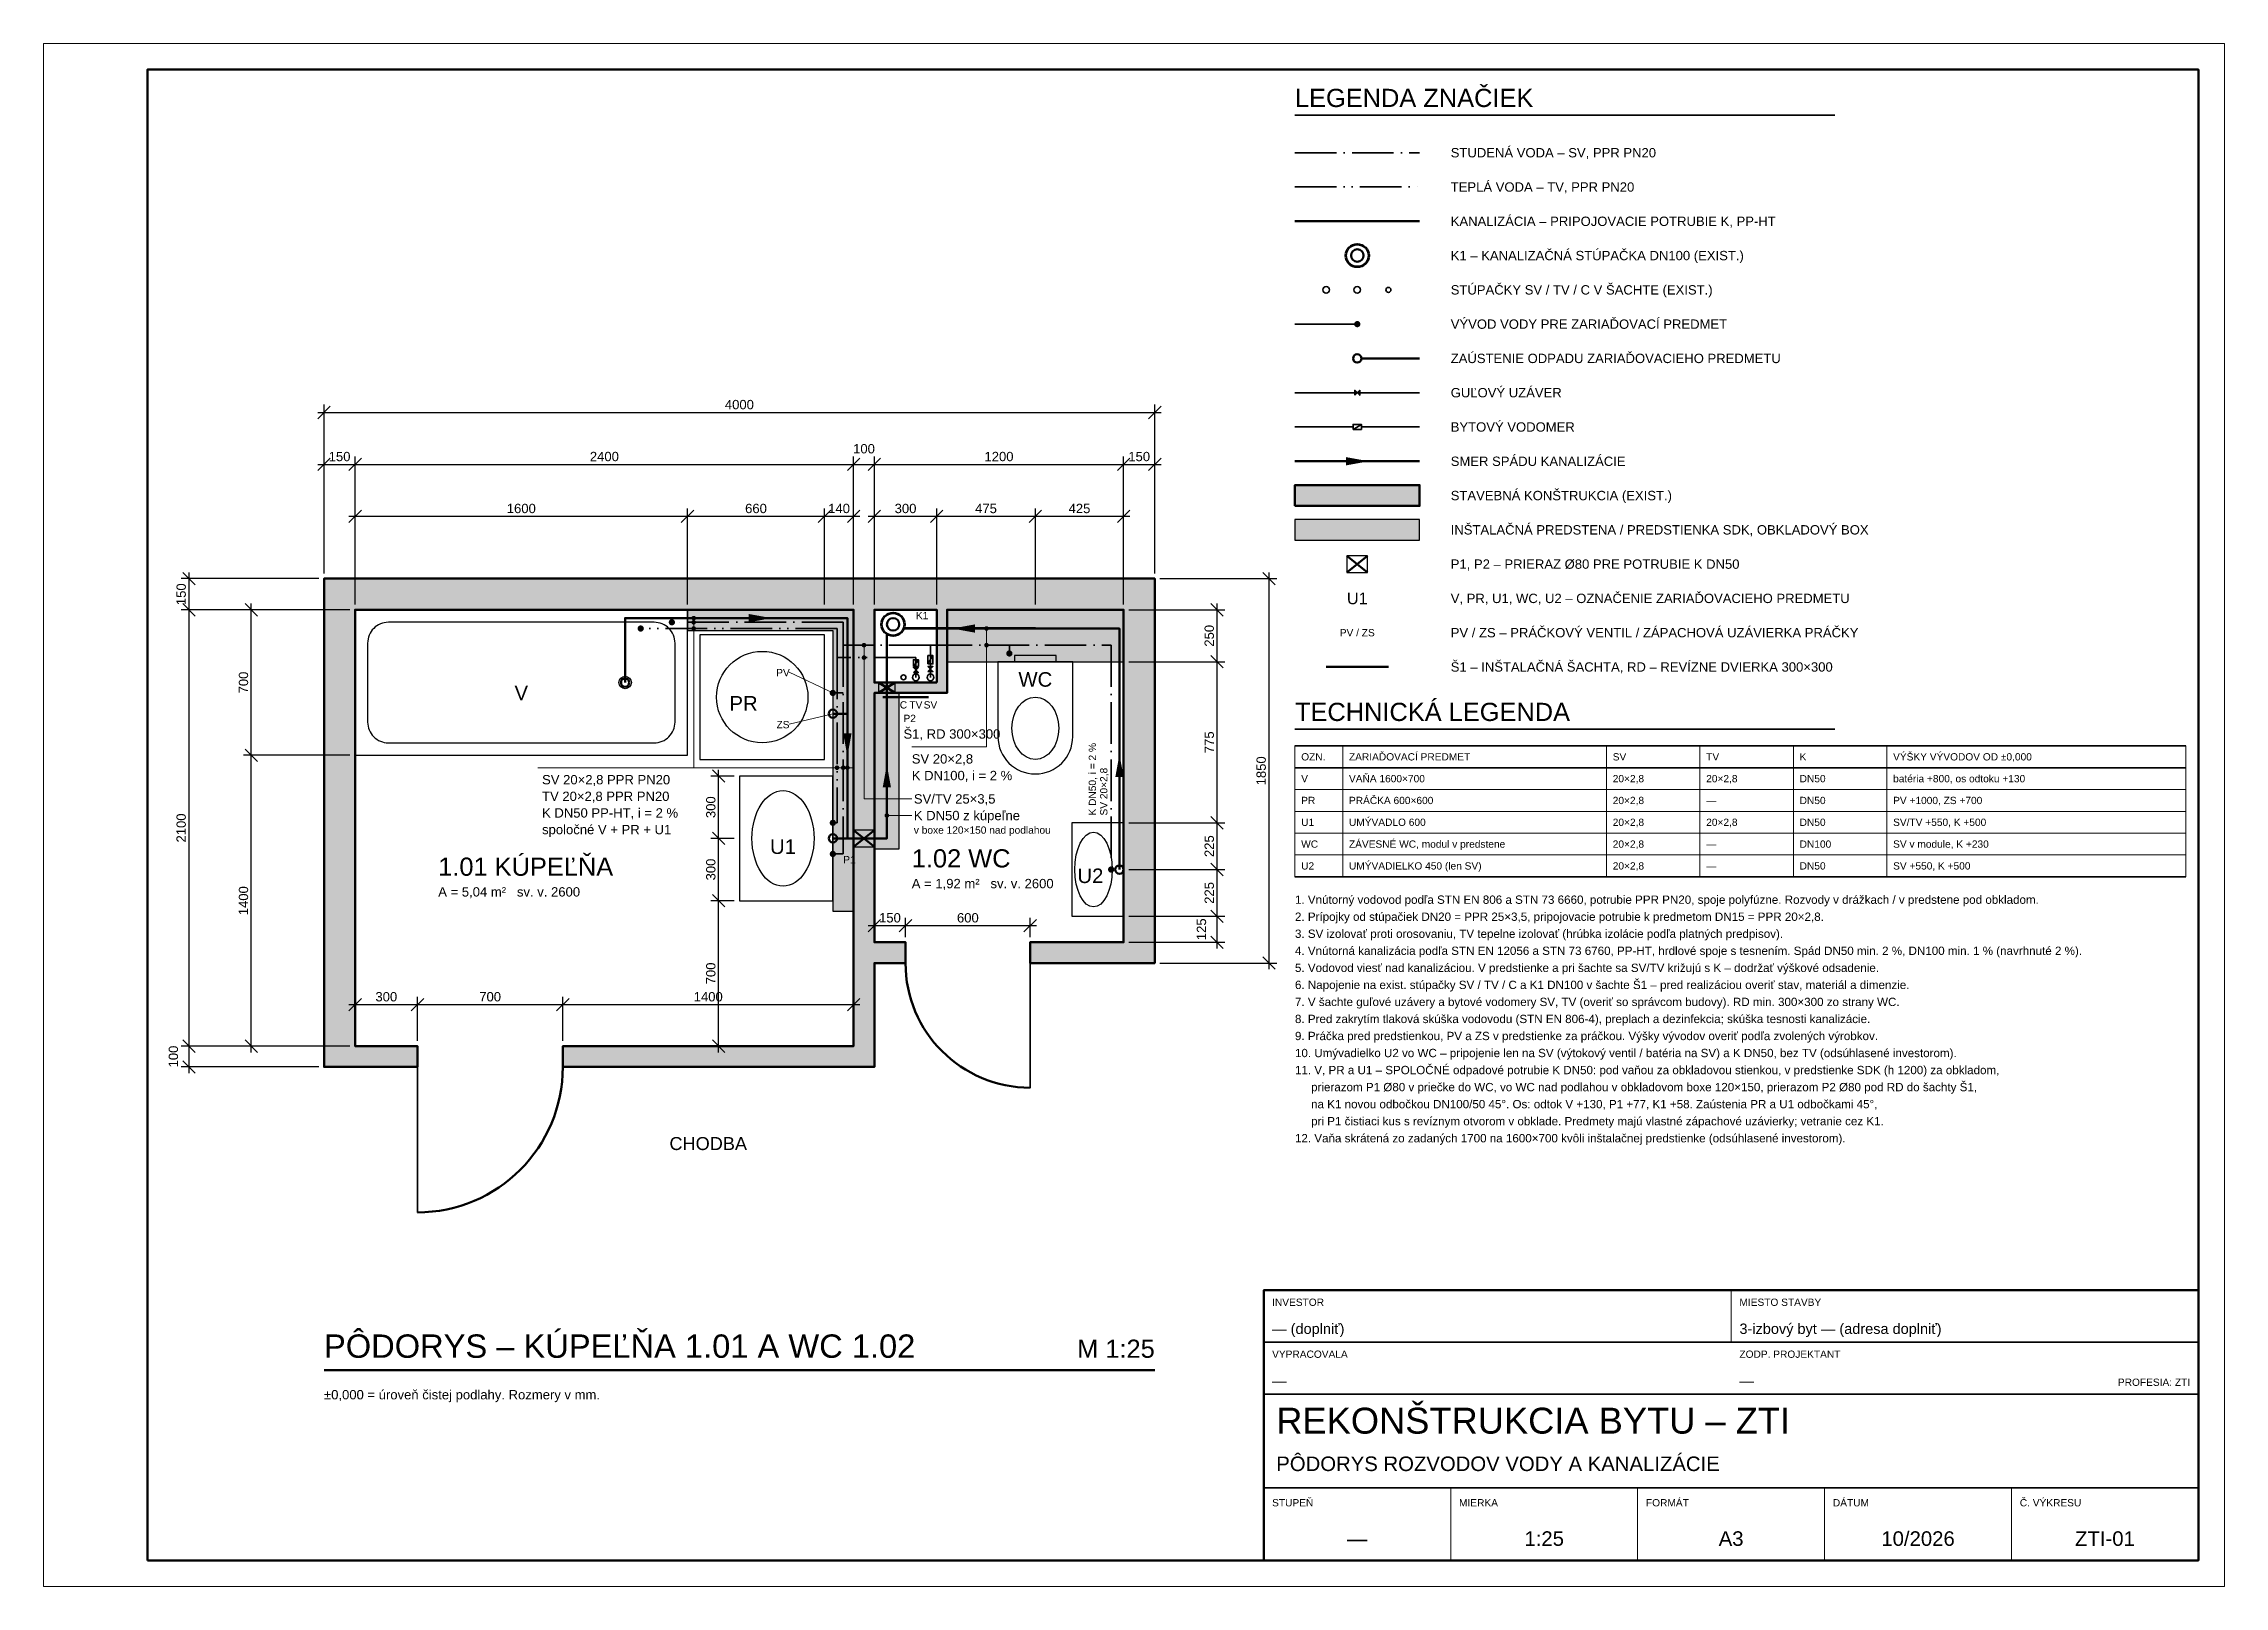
# Model space of a CAD drawing. Header units: millimetres. Extents: x -1500 to 9000, y -2600 to 4825.
import ezdxf
from ezdxf.enums import TextEntityAlignment as Align

# ---------------------------------------------------------------- set-up
doc = ezdxf.new("R2010")
doc.units = ezdxf.units.MM
doc.linetypes.add('ZTI_BODKOCIARA', pattern=[11, 8, -1.5, 0, -1.5])
doc.linetypes.add('ZTI_DVOJBODKOCIARA', pattern=[12.5, 8, -1.5, 0, -1.5, 0, -1.5])
for name, color, linetype, lineweight in [('KOTY', 4, 'Continuous', 18), ('RAM', 7, 'Continuous', 50), ('ST_STAVBA', 7, 'Continuous', 50), ('TEXT', 7, 'Continuous', 25), ('ZTI_KANALIZACIA', 32, 'Continuous', 50), ('ZTI_SV', 5, 'ZTI_BODKOCIARA', 35), ('ZTI_TV', 1, 'ZTI_DVOJBODKOCIARA', 35), ('ZTI_ZARIADOVACIE_PREDMETY', 8, 'Continuous', 25)]:
    doc.layers.add(name, color=color, linetype=linetype, lineweight=lineweight)
doc.styles.add('ZTI', font='arial.ttf')
doc.dimstyles.new('ZTI_25', dxfattribs={"dimscale": 25, "dimtxt": 1.8, "dimasz": 1.5, "dimexe": 1.5, "dimexo": 1, "dimgap": 0.6, "dimtad": 1, "dimdec": 0, "dimtxsty": 'ZTI', "dimtsz": 1.2, "dimcen": 2.5, "dimdle": 1.2, "dimazin": 3, "dimtfac": 1, "dimtmove": 0, "dimatfit": 3})

msp = doc.modelspace()

# ---------------------------------------------------------------- hatches: boundary and pattern name
at = {"layer": 'ST_STAVBA'}
for color, points in [(253, [(4525, 2600), (5125, 2600), (5125, 2700), (4525, 2700)]), (254, [(4525, 2435), (5125, 2435), (5125, 2535), (4525, 2535)]), (253, [(-150, 2100), (3850, 2100), (3850, 2250), (-150, 2250)]), (253, [(-150, -100), (0, -100), (0, 2100), (-150, 2100)]), (254, [(1600, 2000), (2300, 2000), (2300, 650), (2400, 650), (2400, 2100), (1600, 2100)]), (253, [(2400, -100), (2500, -100), (2500, 2100), (2400, 2100)]), (253, [(2800, 1700), (2850, 1700), (2850, 2100), (2800, 2100)]), (254, [(2850, 1850), (3700, 1850), (3700, 2100), (2850, 2100)]), (253, [(3700, 400), (3850, 400), (3850, 2100), (3700, 2100)]), (253, [(2500, 1700), (2800, 1700), (2800, 1750), (2500, 1750)]), (254, [(2500, 950), (2620, 950), (2620, 1700), (2500, 1700)]), (253, [(2500, 400), (2650, 400), (2650, 500), (2500, 500)]), (253, [(3250, 400), (3700, 400), (3700, 500), (3250, 500)]), (253, [(0, -100), (300, -100), (300, 0), (0, 0)]), (253, [(1000, -100), (2400, -100), (2400, 0), (1000, 0)])]:
    msp.add_hatch(color=color, dxfattribs=at).paths.add_polyline_path(points)

# ---------------------------------------------------------------- linework, layer by layer
at = {"layer": 'RAM', "lineweight": 18}
msp.add_lwpolyline([(-1500, -2600), (9000, -2600), (9000, 4825), (-1500, 4825)], close=True, dxfattribs=at)
at = {"layer": 'RAM', "lineweight": 50}
for points in [[(-1000, -2475), (8875, -2475), (8875, 4700), (-1000, 4700)], [(4375, -2475), (8875, -2475), (8875, -1175), (4375, -1175)]]:
    msp.add_lwpolyline(points, close=True, dxfattribs=at)
at = {"layer": 'RAM', "lineweight": 18}
for points in [[(6625, -1425), (6625, -1175)], [(6625, -1675), (6625, -1675)], [(5275, -2475), (5275, -2125)], [(6175, -2475), (6175, -2125)], [(7075, -2475), (7075, -2125)], [(7975, -2475), (7975, -2125)]]:
    msp.add_lwpolyline(points, dxfattribs=at)
at = {"layer": 'RAM', "lineweight": 35}
for points in [[(4375, -1425), (8875, -1425)], [(4375, -1675), (8875, -1675)], [(4375, -2125), (8875, -2125)]]:
    msp.add_lwpolyline(points, dxfattribs=at)
at = {"layer": 'ST_STAVBA'}
for points in [[(4525, 2600), (5125, 2600), (5125, 2700), (4525, 2700)], [(300, -100), (0, -100), (-150, -100), (-150, 2100), (-150, 2250), (3850, 2250), (3850, 2100), (3850, 400), (3700, 400), (3250, 400), (3250, 500), (3700, 500), (3700, 2100), (2850, 2100), (2850, 1700), (2800, 1700), (2500, 1700), (2500, 500), (2650, 500), (2650, 400), (2500, 400), (2500, -100), (2400, -100), (1000, -100), (1000, 0), (2400, 0), (2400, 2100), (0, 2100), (0, 0), (300, 0)], [(2800, 1750), (2800, 2100), (2500, 2100), (2500, 1750)]]:
    msp.add_lwpolyline(points, close=True, dxfattribs=at)
at = {"layer": 'ST_STAVBA', "lineweight": 25}
for points in [[(4525, 2435), (5125, 2435), (5125, 2535), (4525, 2535)], [(1600, 2000), (2300, 2000), (2300, 650), (2400, 650), (2400, 2100), (1600, 2100)], [(2850, 1850), (3700, 1850), (3700, 2100), (2850, 2100)], [(2500, 950), (2620, 950), (2620, 1700), (2500, 1700)]]:
    msp.add_lwpolyline(points, close=True, dxfattribs=at)
at = {"layer": 'ST_STAVBA', "color": 1, "lineweight": 25}
for points in [[(4775, 2280), (4875, 2280), (4875, 2360), (4775, 2360)], [(2520, 1700), (2600, 1700), (2600, 1750), (2520, 1750)], [(2400, 960), (2500, 960), (2500, 1040), (2400, 1040)]]:
    msp.add_lwpolyline(points, close=True, dxfattribs=at)
at = {"layer": 'ST_STAVBA', "color": 1}
for points in [[(4775, 2280), (4875, 2360)], [(4775, 2360), (4875, 2280)], [(2520, 1700), (2600, 1750)], [(2520, 1750), (2600, 1700)], [(2400, 960), (2500, 1040)], [(2400, 1040), (2500, 960)]]:
    msp.add_lwpolyline(points, dxfattribs=at)
at = {"layer": 'ST_STAVBA', "lineweight": 50}
for points in [[(4675, 1825), (4975, 1825)], [(2540, 1680), (2760, 1680)]]:
    msp.add_lwpolyline(points, dxfattribs=at)
at = {"layer": 'ST_STAVBA', "lineweight": 35}
for points in [[(3250, 400), (3250, -200)], [(300, -100), (300, -800)]]:
    msp.add_lwpolyline(points, dxfattribs=at)
at = {"layer": 'ST_STAVBA'}
for centre, radius, start, end in [((3250, 400), 600, 180, 270), ((300, -100), 700, 270, 360)]:
    msp.add_arc(centre, radius, start, end, dxfattribs=at)
at = {"layer": 'TEXT', "lineweight": 35}
for points in [[(4525, 4480), (7125, 4480)], [(4525, 1525), (7125, 1525)], [(4525, 1445), (8815, 1445)], [(4525, 1340), (8815, 1340)], [(4525, 815), (8815, 815)]]:
    msp.add_lwpolyline(points, dxfattribs=at)
at = {"layer": 'TEXT'}
for points in [[(1624.5, 2060, 11, 11, 1), (1635.5, 2060, 11, 11, 1)], [(1624.5, 2040, 11, 11, 1), (1635.5, 2040, 11, 11, 1)], [(1624.5, 2010, 11, 11, 1), (1635.5, 2010, 11, 11, 1)], [(3034.5, 2010, 11, 11, 1), (3045.5, 2010, 11, 11, 1)], [(2444.5, 1930, 11, 11, 1), (2455.5, 1930, 11, 11, 1)], [(3034.5, 1930, 11, 11, 1), (3045.5, 1930, 11, 11, 1)], [(2444.5, 1870, 11, 11, 1), (2455.5, 1870, 11, 11, 1)], [(2314.5, 1340, 11, 11, 1), (2325.5, 1340, 11, 11, 1)], [(2344.5, 1340, 11, 11, 1), (2355.5, 1340, 11, 11, 1)], [(2364.5, 1340, 11, 11, 1), (2375.5, 1340, 11, 11, 1)], [(2554.5, 1110, 11, 11, 1), (2565.5, 1110, 11, 11, 1)]]:
    msp.add_lwpolyline(points, format="xyseb", close=True, dxfattribs=at)
at = {"layer": 'TEXT', "lineweight": 18}
for points in [[(1630, 2060), (1630, 1340), (2395, 1340)], [(3040, 2010), (3040, 1440), (2680, 1440)], [(2450, 1930), (2450, 1190), (2680, 1190)], [(2090, 1800), (2300, 1700)], [(2090, 1550), (2300, 1600)], [(4525, 1445), (4525, 815)], [(4755, 1445), (4755, 815)], [(6025, 1445), (6025, 815)], [(6475, 1445), (6475, 815)], [(6925, 1445), (6925, 815)], [(7375, 1445), (7375, 815)], [(8815, 1445), (8815, 815)], [(1630, 1340), (880, 1340)], [(4525, 1235), (8815, 1235)], [(2560, 1110), (2680, 1110)], [(4525, 1130), (8815, 1130)], [(4525, 1025), (8815, 1025)], [(4525, 920), (8815, 920)]]:
    msp.add_lwpolyline(points, dxfattribs=at)
at = {"layer": 'TEXT', "lineweight": 50}
msp.add_lwpolyline([(-150, -1560), (3850, -1560)], dxfattribs=at)
at = {"layer": 'ZTI_KANALIZACIA'}
for points in [[(4525, 3970), (5125, 3970)], [(4845, 3310), (5125, 3310)], [(4525, 2815), (5125, 2815)], [(1300, 1750), (1300, 2060), (2370, 2060), (2370, 1000), (2560, 1000), (2560, 1984)], [(3680, 850), (3680, 2010), (3275, 2010)], [(2300, 1600), (2370, 1600)], [(2300, 1000), (2370, 1000)]]:
    msp.add_lwpolyline(points, dxfattribs=at)
for points in [[(4770, 2815, 40, 0, 0), (4880, 2815, 0, 0, 0)], [(1895, 2060, 40, 0, 0), (2005, 2060, 0, 0, 0)], [(2985, 2010, 40, 0, 0), (2875, 2010, 0, 0, 0)], [(2370, 1505, 40, 0, 0), (2370, 1395, 0, 0, 0)], [(2560, 1245, 40, 0, 0), (2560, 1355, 0, 0, 0)], [(3680, 1295, 40, 0, 0), (3680, 1405, 0, 0, 0)]]:
    msp.add_lwpolyline(points, format="xyseb", dxfattribs=at)
at = {"layer": 'ZTI_KANALIZACIA', "lineweight": 70}
msp.add_lwpolyline([(3275, 2010), (2641, 2010)], dxfattribs=at)
for centre in [(4825, 3805), (2590, 2030)]:
    msp.add_circle(centre, 55, dxfattribs=at)
at = {"layer": 'ZTI_KANALIZACIA'}
for centre, radius in [((4825, 3805), 30), ((4825, 3310), 20), ((2590, 2030), 30), ((1300, 1750), 20), ((2300, 1600), 20), ((2300, 1000), 20), ((3680, 850), 20)]:
    msp.add_circle(centre, radius, dxfattribs=at)
at = {"layer": 'ZTI_SV', "ltscale": 25}
for points in [[(4525, 4300), (5125, 4300)], [(2350, 1930), (2350, 2040), (1525, 2040)], [(2350, 1930), (2350, 925), (2300, 925)], [(2770, 1775), (2770, 1930), (2350, 1930)], [(2770, 1930), (3640, 1930), (3640, 850)], [(3150, 1930), (3150, 1890)], [(2350, 1700), (2300, 1700)]]:
    msp.add_lwpolyline(points, dxfattribs=at)
at = {"layer": 'ZTI_SV', "linetype": 'Continuous'}
for points in [[(4525, 3475), (4825, 3475)], [(4525, 3145), (5125, 3145)], [(4525, 2980), (4805, 2980)], [(4805, 2968), (4845, 2992)], [(4845, 2980), (5125, 2980)], [(2758, 1840), (2782, 1880)]]:
    msp.add_lwpolyline(points, dxfattribs=at)
for points in [[(4817.5, 3475, 15, 15, 1), (4832.5, 3475, 15, 15, 1)], [(1517.5, 2040, 15, 15, 1), (1532.5, 2040, 15, 15, 1)], [(3142.5, 1890, 15, 15, 1), (3157.5, 1890, 15, 15, 1)], [(2292.5, 1700, 15, 15, 1), (2307.5, 1700, 15, 15, 1)], [(2292.5, 925, 15, 15, 1), (2307.5, 925, 15, 15, 1)], [(3632.5, 850, 15, 15, 1), (3647.5, 850, 15, 15, 1)]]:
    msp.add_lwpolyline(points, format="xyseb", close=True, dxfattribs=at)
for points in [[(4813, 3133), (4813, 3157), (4837, 3133), (4837, 3157)], [(4805, 2968), (4845, 2968), (4845, 2992), (4805, 2992)], [(2758, 1840), (2782, 1840), (2782, 1880), (2758, 1880)], [(2758, 1803), (2782, 1803), (2758, 1827), (2782, 1827)]]:
    msp.add_lwpolyline(points, close=True, dxfattribs=at)
for centre in [(4675, 3640), (2770, 1775)]:
    msp.add_circle(centre, 16, dxfattribs=at)
at = {"layer": 'ZTI_TV', "ltscale": 25}
for points in [[(4525, 4135), (5125, 4135)], [(2320, 1870), (2320, 2010), (1375, 2010)], [(2320, 1870), (2320, 1075), (2300, 1075)], [(2700, 1775), (2700, 1870), (2320, 1870)]]:
    msp.add_lwpolyline(points, dxfattribs=at)
at = {"layer": 'ZTI_TV', "linetype": 'Continuous'}
for points in [[(1367.5, 2010, 15, 15, 1), (1382.5, 2010, 15, 15, 1)], [(2292.5, 1075, 15, 15, 1), (2307.5, 1075, 15, 15, 1)]]:
    msp.add_lwpolyline(points, format="xyseb", close=True, dxfattribs=at)
for points in [[(2688, 1828), (2712, 1828), (2712, 1860), (2688, 1860)], [(2688, 1798), (2712, 1798), (2688, 1822), (2712, 1822)]]:
    msp.add_lwpolyline(points, close=True, dxfattribs=at)
msp.add_lwpolyline([(2688, 1828), (2712, 1860)], dxfattribs=at)
for centre in [(4825, 3640), (2700, 1775)]:
    msp.add_circle(centre, 16, dxfattribs=at)
at = {"layer": 'ZTI_TV', "color": 6, "linetype": 'Continuous'}
for centre in [(4975, 3640), (2640, 1775)]:
    msp.add_circle(centre, 12, dxfattribs=at)
at = {"layer": 'ZTI_ZARIADOVACIE_PREDMETY'}
for points in [[(0, 1400), (1600, 1400), (1600, 2100), (0, 2100)], [(1660, 1380), (2260, 1380), (2260, 1980), (1660, 1980)], [(3175, 1850), (3375, 1850), (3375, 1880), (3175, 1880)], [(1850, 700), (2300, 700), (2300, 1300), (1850, 1300)], [(3450, 625), (3700, 625), (3700, 1075), (3450, 1075)]]:
    msp.add_lwpolyline(points, close=True, dxfattribs=at)
for points in [[(160, 1460), (1440, 1460, 0.4142136), (1540, 1560), (1540, 1940, 0.4142136), (1440, 2040), (160, 2040, 0.4142136), (60, 1940), (60, 1560, 0.4142136)], [(3095, 1850), (3095, 1490, 1), (3455, 1490), (3455, 1850)]]:
    msp.add_lwpolyline(points, format="xyb", close=True, dxfattribs=at)
for centre, radius in [((1960, 1680), 220), ((1300, 1750), 30)]:
    msp.add_circle(centre, radius, dxfattribs=at)
for centre, major_axis, ratio in [((3275, 1530), (0, 150), 0.75), ((2060, 1000), (0, 230), 0.65), ((3555, 850), (0, 180), 0.5)]:
    msp.add_ellipse(centre, major_axis=major_axis, ratio=ratio, dxfattribs=at)

# ---------------------------------------------------------------- texts
at = {"layer": 'TEXT', "style": 'ZTI'}
for s, height, p in [('LEGENDA ZNAČIEK', 87.5, (4525, 4520)), ('K1', 35, (2700, 2055)), ('P2', 35, (2640, 1560)), ('TECHNICKÁ LEGENDA', 87.5, (4525, 1565)), ('Š1, RD 300×300', 45, (2640, 1480)), ('SV 20×2,8', 45, (2680, 1360)), ('SV 20×2,8 PPR PN20', 45, (900, 1260)), ('K DN100, i = 2 %', 45, (2680, 1280)), ('TV 20×2,8 PPR PN20', 45, (900, 1180)), ('spoločné V + PR + U1', 45, (900, 1020)), ('K DN50 PP-HT, i = 2 %', 45, (900, 1100)), ('1.02 WC', 87.5, (2680, 860)), ('1.01 KÚPEĽŇA', 87.5, (400, 820)), ('A = 5,04 m²   sv. v. 2600', 45, (400, 720)), ('A = 1,92 m²   sv. v. 2600', 45, (2680, 760)), ('2. Prípojky od stúpačiek DN20 = PPR 25×3,5, pripojovacie potrubie k predmetom DN15 = PPR 20×2,8.', 40, (4525, 603)), ('1. Vnútorný vodovod podľa STN EN 806 a STN 73 6660, potrubie PPR PN20, spoje polyfúzne. Rozvody v drážkach / v predstene pod obkladom.', 40, (4525, 685)), ('3. SV izolovať proti orosovaniu, TV tepelne izolovať (hrúbka izolácie podľa platných predpisov).', 40, (4525, 521)), ('4. Vnútorná kanalizácia podľa STN EN 12056 a STN 73 6760, PP-HT, hrdlové spoje s tesnením. Spád DN50 min. 2 %, DN100 min. 1 % (navrhnuté 2 %).', 40, (4525, 439)), ('5. Vodovod viesť nad kanalizáciou. V predstienke a pri šachte sa SV/TV križujú s K – dodržať výškové odsadenie.', 40, (4525, 357)), ('6. Napojenie na exist. stúpačky SV / TV / C a K1 DN100 v šachte Š1 – pred realizáciou overiť stav, materiál a dimenzie.', 40, (4525, 275)), ('7. V šachte guľové uzávery a bytové vodomery SV, TV (overiť so správcom budovy). RD min. 300×300 zo strany WC.', 40, (4525, 193)), ('8. Pred zakrytím tlaková skúška vodovodu (STN EN 806-4), preplach a dezinfekcia; skúška tesnosti kanalizácie.', 40, (4525, 111)), ('9. Práčka pred predstienkou, PV a ZS v predstienke za práčkou. Výšky vývodov overiť podľa zvolených výrobkov.', 40, (4525, 29)), ('10. Umývadielko U2 vo WC – pripojenie len na SV (výtokový ventil / batéria na SV) a K DN50, bez TV (odsúhlasené investorom).', 40, (4525, -53)), ('11. V, PR a U1 – SPOLOČNÉ odpadové potrubie K DN50: pod vaňou za obkladovou stienkou, v predstienke SDK (h 1200) za obkladom,', 40, (4525, -135)), ('     prierazom P1 Ø80 v priečke do WC, vo WC nad podlahou v obkladovom boxe 120×150, prierazom P2 Ø80 pod RD do šachty Š1,', 40, (4525, -217)), ('     na K1 novou odbočkou DN100/50 45°. Os: odtok V +130, P1 +77, K1 +58. Zaústenia PR a U1 odbočkami 45°,', 40, (4525, -299)), ('     pri P1 čistiaci kus s revíznym otvorom v obklade. Predmety majú vlastné zápachové uzávierky; vetranie cez K1.', 40, (4525, -381)), ('12. Vaňa skrátená zo zadaných 1700 na 1600×700 kvôli inštalačnej predstienke (odsúhlasené investorom).', 40, (4525, -463)), ('INVESTOR', 35, (4415, -1250)), ('MIESTO STAVBY', 35, (6665, -1250)), ('PÔDORYS – KÚPEĽŇA 1.01 A WC 1.02', 112.5, (-150, -1500)), ('— (doplniť)', 50, (4415, -1385)), ('3-izbový byt — (adresa doplniť)', 50, (6665, -1385)), ('VYPRACOVALA', 35, (4415, -1500)), ('ZODP. PROJEKTANT', 35, (6665, -1500)), ('±0,000 = úroveň čistej podlahy. Rozmery v mm.', 45, (-150, -1700)), ('—', 50, (4415, -1635)), ('—', 50, (6665, -1635)), ('REKONŠTRUKCIA BYTU – ZTI', 125, (4435, -1865)), ('PÔDORYS ROZVODOV VODY A KANALIZÁCIE', 70, (4435, -2045)), ('STUPEŇ', 35, (4415, -2215)), ('MIERKA', 35, (5315, -2215)), ('FORMÁT', 35, (6215, -2215)), ('DÁTUM', 35, (7115, -2215)), ('Č. VÝKRESU', 35, (8015, -2215))]:
    msp.add_text(s, height=height, dxfattribs=at).set_placement(p)
for s, height, p in [('STUDENÁ VODA – SV, PPR PN20', 45, (5275, 4300)), ('TEPLÁ VODA – TV, PPR PN20', 45, (5275, 4135)), ('KANALIZÁCIA – PRIPOJOVACIE POTRUBIE K, PP-HT', 45, (5275, 3970)), ('K1 – KANALIZAČNÁ STÚPAČKA DN100 (EXIST.)', 45, (5275, 3805)), ('STÚPAČKY SV / TV / C V ŠACHTE (EXIST.)', 45, (5275, 3640)), ('VÝVOD VODY PRE ZARIAĎOVACÍ PREDMET', 45, (5275, 3475)), ('ZAÚSTENIE ODPADU ZARIAĎOVACIEHO PREDMETU', 45, (5275, 3310)), ('GUĽOVÝ UZÁVER', 45, (5275, 3145)), ('BYTOVÝ VODOMER', 45, (5275, 2980)), ('SMER SPÁDU KANALIZÁCIE', 45, (5275, 2815)), ('STAVEBNÁ KONŠTRUKCIA (EXIST.)', 45, (5275, 2650)), ('INŠTALAČNÁ PREDSTENA / PREDSTIENKA SDK, OBKLADOVÝ BOX', 45, (5275, 2485)), ('P1, P2 – PRIERAZ Ø80 PRE POTRUBIE K DN50', 45, (5275, 2320)), ('V, PR, U1, WC, U2 – OZNAČENIE ZARIAĎOVACIEHO PREDMETU', 45, (5275, 2155)), ('PV / ZS – PRÁČKOVÝ VENTIL / ZÁPACHOVÁ UZÁVIERKA PRÁČKY', 45, (5275, 1990)), ('Š1 – INŠTALAČNÁ ŠACHTA, RD – REVÍZNE DVIERKA 300×300', 45, (5275, 1825)), ('OZN.', 35, (4555, 1392.5)), ('ZARIAĎOVACÍ PREDMET', 35, (4785, 1392.5)), ('SV', 35, (6055, 1392.5)), ('TV', 35, (6505, 1392.5)), ('K', 35, (6955, 1392.5)), ('VÝŠKY VÝVODOV OD ±0,000', 35, (7405, 1392.5)), ('V', 35, (4555, 1287.5)), ('VAŇA 1600×700', 35, (4785, 1287.5)), ('20×2,8', 35, (6055, 1287.5)), ('20×2,8', 35, (6505, 1287.5)), ('DN50', 35, (6955, 1287.5)), ('batéria +800, os odtoku +130', 35, (7405, 1287.5)), ('SV/TV 25×3,5', 45, (2690, 1190)), ('PR', 35, (4555, 1182.5)), ('PRÁČKA 600×600', 35, (4785, 1182.5)), ('20×2,8', 35, (6055, 1182.5)), ('—', 35, (6505, 1182.5)), ('DN50', 35, (6955, 1182.5)), ('PV +1000, ZS +700', 35, (7405, 1182.5)), ('v boxe 120×150 nad podlahou', 35, (2690, 1040)), ('K DN50 z kúpeľne', 45, (2690, 1110)), ('U1', 35, (4555, 1077.5)), ('UMÝVADLO 600', 35, (4785, 1077.5)), ('20×2,8', 35, (6055, 1077.5)), ('20×2,8', 35, (6505, 1077.5)), ('DN50', 35, (6955, 1077.5)), ('SV/TV +550, K +500', 35, (7405, 1077.5)), ('WC', 35, (4555, 972.5)), ('ZÁVESNÉ WC, modul v predstene', 35, (4785, 972.5)), ('20×2,8', 35, (6055, 972.5)), ('—', 35, (6505, 972.5)), ('DN100', 35, (6955, 972.5)), ('SV v module, K +230', 35, (7405, 972.5)), ('U2', 35, (4555, 867.5)), ('UMÝVADIELKO 450 (len SV)', 35, (4785, 867.5)), ('20×2,8', 35, (6055, 867.5)), ('—', 35, (6505, 867.5)), ('DN50', 35, (6955, 867.5)), ('SV +550, K +500', 35, (7405, 867.5))]:
    msp.add_text(s, height=height, dxfattribs=at).set_placement(p, align=Align.MIDDLE_LEFT)
for s, height, p in [('U1', 56, (4825, 2155)), ('PV / ZS', 35, (4825, 1990)), ('WC', 70, (3275, 1765)), ('V', 70, (800, 1700)), ('PR', 70, (1870, 1650)), ('U1', 70, (2060, 960)), ('U2', 70, (3540, 820))]:
    msp.add_text(s, height=height, dxfattribs=at).set_placement(p, align=Align.MIDDLE_CENTER)
for s, height, p in [('PV', 35, (2060, 1780)), ('C', 35, (2640, 1625)), ('TV', 35, (2700, 1625)), ('SV', 35, (2770, 1625)), ('ZS', 35, (2060, 1530)), ('P1', 35, (2380, 880)), ('CHODBA', 62.5, (1700, -500)), ('—', 70, (4825, -2405)), ('1:25', 70, (5725, -2405)), ('A3', 70, (6625, -2405)), ('10/2026', 70, (7525, -2405)), ('ZTI-01', 70, (8425, -2405))]:
    msp.add_text(s, height=height, dxfattribs=at).set_placement(p, align=Align.CENTER)
for s, p in [('K DN50, i = 2 %', (3567, 1110)), ('SV 20×2,8', (3622, 1110))]:
    msp.add_text(s, height=35, rotation=90, dxfattribs=at).set_placement(p)
for s, height, p in [('M 1:25', 87.5, (3850, -1500)), ('PROFESIA: ZTI', 35, (8835, -1635))]:
    msp.add_text(s, height=height, dxfattribs=at).set_placement(p, align=Align.RIGHT)

# ---------------------------------------------------------------- dimensions: what is measured, and where the dimension line sits
at = {"layer": 'KOTY'}
for base, p1, p2 in [((-150, 3050), (-150, 2250), (3850, 2250)), ((-150, 2800), (-150, 2250), (0, 2250)), ((0, 2800), (0, 2250), (2400, 2250)), ((2400, 2800), (2400, 2250), (2500, 2250)), ((2500, 2800), (2500, 2250), (3700, 2250)), ((3700, 2800), (3700, 2250), (3850, 2250)), ((0, 2550), (0, 2100), (1600, 2100)), ((1600, 2550), (1600, 2100), (2260, 2100)), ((2260, 2550), (2260, 2100), (2400, 2100)), ((2500, 2550), (2500, 2100), (2800, 2100)), ((2800, 2550), (2800, 2100), (3275, 2100)), ((3275, 2550), (3275, 2100), (3700, 2100)), ((2500, 580), (2500, 500), (2650, 500)), ((2650, 580), (2650, 500), (3250, 500)), ((0, 200), (0, 0), (300, 0)), ((300, 200), (300, 0), (1000, 0)), ((1000, 200), (1000, 0), (2400, 0))]:
    msp.add_linear_dim(base=base, p1=p1, p2=p2, dimstyle='ZTI_25', dxfattribs=at).render()
for base, p1, p2 in [((-800, 2100), (-150, 2100), (-150, 2250)), ((4400, 400), (3850, 400), (3850, 2250)), ((-800, 0), (-150, 0), (-150, 2100)), ((-500, 1400), (0, 1400), (0, 2100)), ((4150, 1850), (3700, 1850), (3700, 2100)), ((4150, 1075), (3700, 1075), (3700, 1850)), ((-500, 0), (0, 0), (0, 1400)), ((1750, 1000), (1850, 1000), (1850, 1300)), ((4150, 850), (3700, 850), (3700, 1075)), ((1750, 700), (1850, 700), (1850, 1000)), ((4150, 625), (3700, 625), (3700, 850)), ((1750, 0), (1850, 0), (1850, 700)), ((4150, 500), (3700, 500), (3700, 625)), ((-800, -100), (-150, -100), (-150, 0))]:
    msp.add_linear_dim(base=base, p1=p1, p2=p2, angle=90, dimstyle='ZTI_25', dxfattribs=at).render()

doc.saveas('drawing.dxf')
